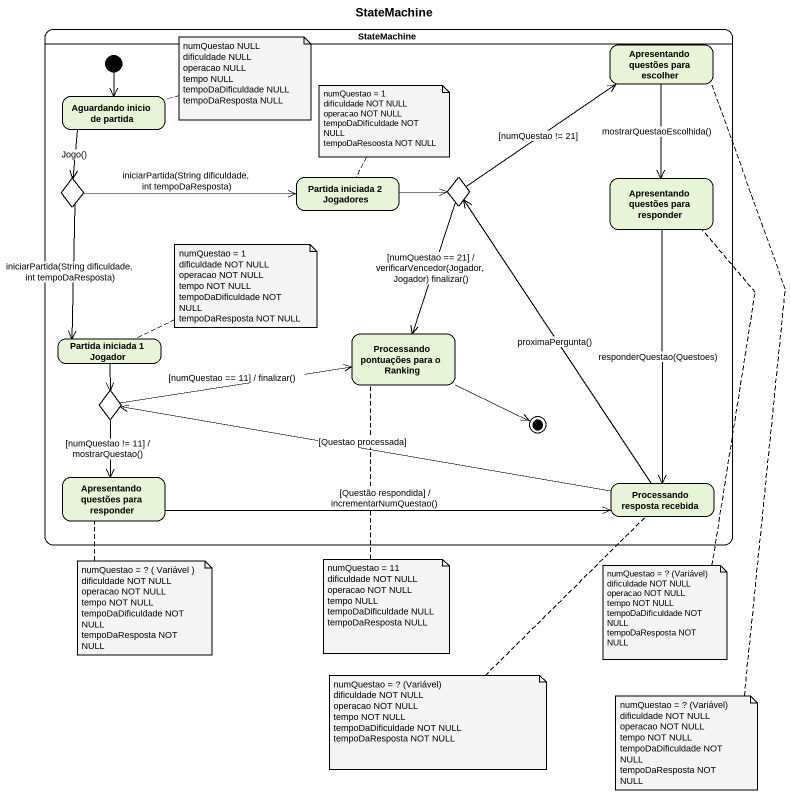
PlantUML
@startuml
title StateMachine
hide empty description
state StateMachine {
  state "Apresentando questões para escolher" as Apresentando_questões_para
  state "Aguardando inicio de partida" as Aguardando_inicio_de_partida
  state choice1 <<choice>>
  state "Partida iniciada 2 Jogadores" as Partida_iniciada_2_Jogadores
  state choice2 <<choice>>
  state "Apresentando questões para responder" as Apresentando_questões_para_2
  state "Partida iniciada 1 Jogador" as Partida_iniciada_1_Jogador
  state "Processando pontuações para o Ranking" as Processando_pontuações_para
  state choice3 <<choice>>
  state "Apresentando questões para responder" as Apresentando_questões_para_3
  state "Processando resposta recebida" as Processando_resposta
  [*] --> Aguardando_inicio_de_partida
  Processando_pontuações_para -right-> [*]
}
Apresentando_questões_para --> Apresentando_questões_para_2 : mostrarQuestaoEscolhida()
Aguardando_inicio_de_partida --> choice1 : Jogo()
choice1 -right-> Partida_iniciada_2_Jogadores : iniciarPartida(String dificuldade, int tempoDaResposta)
choice1 --> Partida_iniciada_1_Jogador : iniciarPartida(String dificuldade, int tempoDaResposta)
Partida_iniciada_2_Jogadores -right-> choice2
choice2 -up-> Apresentando_questões_para : [numQuestao != 21]
choice2 --> Processando_pontuações_para : [numQuestao == 21] / verificarVencedor(Jogador, Jogador) finalizar()
Apresentando_questões_para_2 --> Processando_resposta : responderQuestao(Questoes)
Partida_iniciada_1_Jogador --> choice3
choice3 -right-> Processando_pontuações_para : [numQuestao == 11] / finalizar()
choice3 --> Apresentando_questões_para_3 : [numQuestao != 11] / mostrarQuestao()
Apresentando_questões_para_3 -right-> Processando_resposta : [Questão respondida] / incrementarNumQuestao()
Processando_resposta -up-> choice2 : proximaPergunta()
Processando_resposta -left-> choice3 : [Questao processada]
note right of Aguardando_inicio_de_partida
  numQuestao NULL
  dificuldade NULL
  operacao NULL
  tempo NULL
  tempoDaDificuldade NULL
  tempoDaResposta NULL
end note
note top of Partida_iniciada_2_Jogadores
  numQuestao = 1
  dificuldade NOT NULL
  operacao NOT NULL
  tempoDaDificuldade NOT NULL
  tempoDaResoosta NOT NULL
end note
note right of Partida_iniciada_1_Jogador
  numQuestao = 1
  dificuldade NOT NULL
  operacao NOT NULL
  tempo NOT NULL
  tempoDaDificuldade NOT NULL
  tempoDaResposta NOT NULL
end note
note bottom of Apresentando_questões_para_3
  numQuestao = ? ( Variável )
  dificuldade NOT NULL
  operacao NOT NULL
  tempo NOT NULL
  tempoDaDificuldade NOT NULL
  tempoDaResposta NOT NULL
end note
note bottom of Processando_pontuações_para
  numQuestao = 11
  dificuldade NOT NULL
  operacao NOT NULL
  tempo NULL
  tempoDaDificuldade NULL
  tempoDaResposta NULL
end note
note bottom of Apresentando_questões_para_2
  numQuestao = ? (Variável)
  dificuldade NOT NULL
  operacao NOT NULL
  tempo NOT NULL
  tempoDaDificuldade NOT NULL
  tempoDaResposta NOT NULL
end note
note bottom of Processando_resposta
  numQuestao = ? (Variável)
  dificuldade NOT NULL
  operacao NOT NULL
  tempo NOT NULL
  tempoDaDificuldade NOT NULL
  tempoDaResposta NOT NULL
end note
note bottom of Apresentando_questões_para
  numQuestao = ? (Variável)
  dificuldade NOT NULL
  operacao NOT NULL
  tempo NOT NULL
  tempoDaDificuldade NOT NULL
  tempoDaResposta NOT NULL
end note
@enduml
